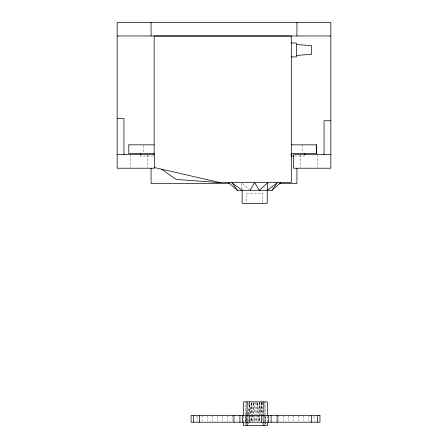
<?xml version="1.0" encoding="UTF-8"?>
<svg xmlns="http://www.w3.org/2000/svg" width="448" height="448" viewBox="0 0 448 448"><rect width="100%" height="100%" fill="white"/><g stroke="black" fill="none" stroke-linecap="round" stroke-linejoin="round"><path stroke-width="0.34" stroke-dasharray="2.24 1.68" d="M249.536 401.862L249.441 414.394L249.39 402.556M258.149 421.361L257.729 402.556L259.375 421.361L259.739 402.556L260.389 416.483M252.89 421.361L253.316 402.556L254.206 421.361L254.206 402.556M248.074 405.345L248.17 402.556M250.443 421.361L251.261 402.556L250.068 414.394M257.678 402.556L256.838 421.361L256.838 402.556M245.431 424.245L245.532 422.206L245.638 424.245M265.406 424.245L265.474 422.89M246.215 402.556L246.215 421.361L246.417 417.878M248.338 421.361L248.724 415.094M248.763 414.394L249.491 402.556M245.706 421.361L246.411 413.006M251.3 402.556L251.664 421.361L253.271 402.556M246.378 412.306L245.532 421.361L245.532 402.556M246.215 421.361L246.417 419.345M248.22 414.635L249.469 402.534M246.159 424.469L246.831 422.772M153.479 156.027L140.594 156.027L140.594 154.84M294.694 156.027L304.87 156.027M242.542 183.546L249.066 189.381M261.576 402.534L263.166 418.001M262.92 402.534L263.194 405.222M259.823 402.556L260.977 414.394M264.992 415.789L265.507 421.361L265.507 402.556M264.869 415.789L265.334 421.361M262.903 402.556L263.217 406.734M241.59 183.344L242.088 190.282M261.548 402.556L262.707 421.361M265.507 422.206L265.614 424.245M262.875 402.556L263.206 412.306M261.503 401.862L261.598 414.394M317.262 154.666L317.262 167.552M314.02 416.102L314.02 420.851M308.935 415.425L308.935 420.851M303.85 415.425L303.85 420.851M302.114 144.833L302.098 152.975M300.306 154.666L300.306 167.552M298.76 415.425L298.76 420.851M293.675 415.425L293.675 420.851M288.585 415.425L288.585 420.851M283.5 415.425L283.5 420.851M278.415 415.425L278.415 420.851M267.389 416.102L267.389 420.851M262.797 202.658L262.797 193.161L246.557 193.161L246.557 202.658M262.707 422.89L262.707 424.245M261.654 402.556L261.654 414.394M259.375 402.556L259.375 421.361M258.065 415.425L258.065 420.851M255.522 402.556L255.522 421.361M252.98 415.425L252.98 420.851M251.664 402.556L251.664 421.361M248.338 422.89L248.338 424.245M243.65 416.102L243.65 420.851M232.63 415.425L232.63 420.851M227.545 415.425L227.545 420.851M222.454 415.425L222.454 420.851M217.37 415.425L217.37 420.851M212.279 415.425L212.279 420.851M207.194 415.425L207.194 420.851M202.104 415.425L202.104 420.851M197.019 416.102L197.019 420.851M147.694 154.666L147.694 167.552M143.354 145.516L143.332 152.975M130.738 154.666L130.738 167.552"/><path stroke-width="0.67" d="M154.157 144.833L128.873 144.833M242.133 190.282L242.133 203.336L267.226 203.336L267.226 190.282L267.82 182.65L259.286 190.282L254.677 182.65L250.068 190.282M291.021 155.411L291.306 153.653L316.674 153.653L316.674 144.833L291.306 144.833M280.963 182.65L271.874 190.282L277.441 182.65L267.271 190.282M296.391 55.507L311.657 54.219L311.657 45.741L296.391 44.453M117.169 35.963L330.831 35.963M291.306 43.025L296.391 43.025L296.391 56.93L291.306 56.93M117.169 118.642L123.956 118.642L123.956 154.666M330.831 120.753L324.044 120.753L324.044 154.666M154.157 153.653L128.789 153.653L128.789 144.833M117.169 154.666L154.476 154.666L154.476 168.23L117.169 168.23L117.169 22.4L330.831 22.4L330.831 168.23L293.524 168.23L293.524 154.666L330.831 154.666M291.306 156.027L293.339 156.027M161.594 169.193L176.137 179.418L220.287 182.65L291.306 182.65L291.306 36.042L154.157 36.042L154.157 155.036M229.93 183.49L151.082 183.49L151.082 168.23M279.474 183.49L296.918 183.49L296.918 168.23M236.874 190.282L272.485 190.282M154.157 167.49L220.287 182.65M242.088 190.282L231.918 182.65L237.479 190.282L228.396 182.65M317.475 415.425L317.475 422.206M316.59 144.833L316.59 153.653M311.478 415.425L311.478 422.206M304.87 153.653L304.87 154.84M296.918 22.4L296.918 35.963M277.105 415.425L277.105 422.206M271.107 415.425L271.107 422.206M268.626 415.425L268.626 422.206M267.389 415.425L267.389 401.862L243.65 401.862L243.65 415.425M267.389 422.206L267.389 425.6L243.65 425.6L243.65 422.206M263.917 401.862L263.917 425.6M261.514 415.425L261.514 422.206M249.525 415.425L249.525 422.206M247.128 401.862L247.128 415.425M247.128 422.206L247.128 425.6M247.044 415.425L247.044 422.206M242.418 415.425L242.418 422.206M239.932 415.425L239.932 422.206M233.94 415.425L233.94 422.206M199.562 415.425L199.562 422.206M193.57 415.425L193.57 422.206M151.082 22.4L151.082 35.963M140.594 153.653L140.594 154.84M319.956 415.425L191.083 415.425L191.083 422.206L319.956 422.206L319.956 415.425"/></g></svg>
